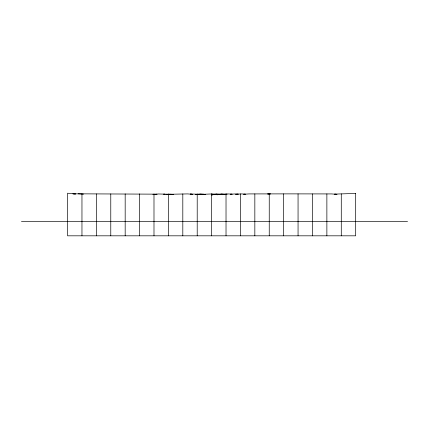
<?xml version="1.0" encoding="UTF-8"?>
<svg xmlns="http://www.w3.org/2000/svg" width="429" height="429" viewBox="0 0 429 429"><rect width="100%" height="100%" fill="white"/><g stroke="black" fill="none" stroke-linecap="round" stroke-linejoin="round"><path stroke-width="0.64" d="M221.696 194.198L216.956 194.787L222.292 193.946L226.957 194.144M226.957 194.24L222.292 194.702L227.627 193.935L231.628 194.112M200.279 194.289L195.613 194.584L200.949 193.908L203.909 194.208M355.684 193.436L334.341 194.112M156.928 194.305L152.922 194.525L158.258 193.978L164.784 194.144M244.97 194.214L243.634 194.246L248.97 193.919L291.656 193.876L331.676 193.929L337.012 194.332L335.011 194.171M232.293 194.181L230.293 194.214L235.628 193.919L238.299 194.09L235.628 194.337L240.964 193.903L245.635 194.133M21.45 221.407L407.55 221.407M211.62 193.967L200.949 194.358L205.614 194.439M156.928 194.155L72.887 193.811L75.558 194.005L67.551 193.216L67.551 235.816L355.684 235.816L355.684 193.372M222.292 194.128L216.956 193.983L211.62 194.975L216.956 194.047L211.62 194.053L213.395 194.348M173.6 194.519L168.929 194.273L187.607 193.913L192.412 194.283M200.949 194.246L190.278 194.021L192.412 194.294M78.223 193.822L83.558 194.133M165.374 194.342L163.594 194.155L171.305 194.203M166.559 194.466L167.744 194.589M166.559 194.391L167.744 194.552M341.28 193.887L341.28 235.816M326.871 193.913L326.871 235.816M312.468 193.924L312.468 235.816M298.058 193.881L298.058 235.816M283.655 193.881L283.655 235.816M269.246 193.876L269.246 235.816M254.837 193.897L254.837 235.816M240.433 193.908L240.433 235.816M226.024 193.908L226.024 235.816M211.62 193.908L211.62 235.816M197.211 193.913L197.211 235.816M182.808 193.908L182.808 235.816M168.399 193.908L168.399 235.816M153.99 193.913L153.99 235.816M139.586 193.876L139.586 235.816M125.177 193.892L125.177 235.816M110.773 193.919L110.773 235.816M96.364 193.908L96.364 235.816M81.96 193.881L81.96 235.816M270.313 193.929L267.642 193.962L270.313 193.946"/></g></svg>
